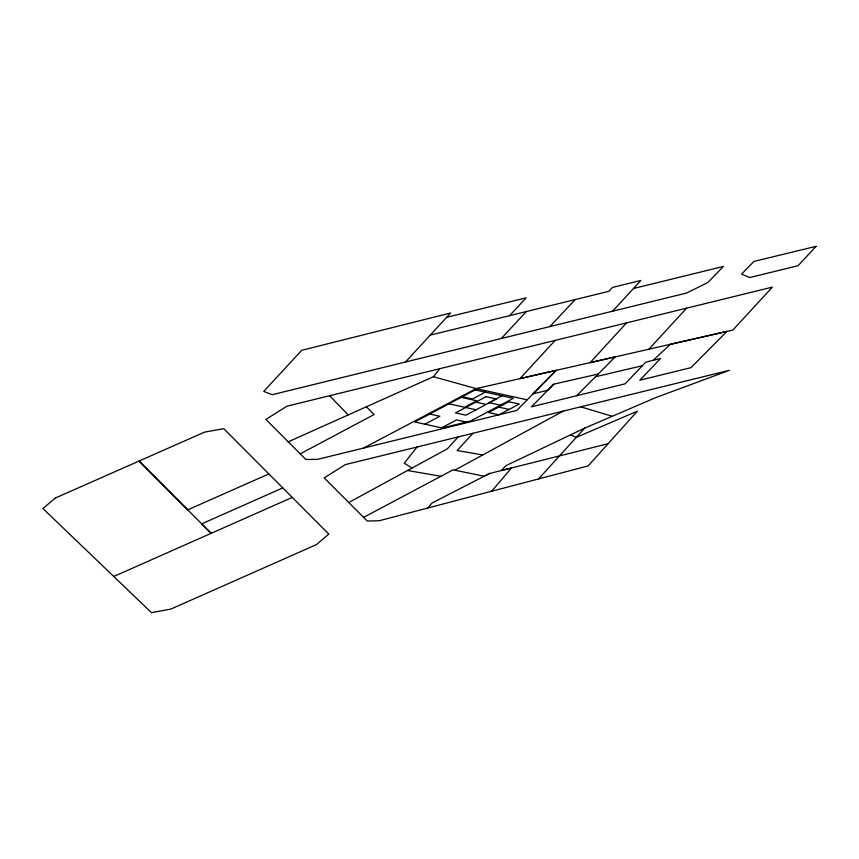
<?xml version="1.0" encoding="UTF-8"?>
<svg xmlns="http://www.w3.org/2000/svg" width="859" height="859" viewBox="0 0 859 859"><rect width="100%" height="100%" fill="white"/><g stroke="black" fill="none" stroke-linecap="round" stroke-linejoin="round"><path stroke-width="1.29" d="M417.034 447.024L404.256 463.173L412.041 468.058M288.237 441.827L433.419 376.714L439.776 368.694M427.857 507.98L431.97 503.052L489.523 473.492L511.47 467.983L491.67 491.23M608.108 443.695L501.377 470.517L505.79 465.739L584.754 428.093L656.072 397.481L729.527 370.283L345.307 464.633L324.197 477.883L367.255 521.048L379.259 520.737L588.157 465.922L637.378 411.15L576.335 437.349L538.561 478.935M584.754 428.093L576.335 437.349L570.505 434.879M458.276 436.887L447.335 448.827L348.775 502.515M472.965 433.28L457.128 450.524L482.704 454.98M626.544 322.887L590.154 362.616L615.205 356.893L576.636 395.731M405.502 362.004L450.631 312.998L301.724 350.289L263.734 391.425L272.196 394.7L686.427 293.091L707.752 282.59L723.45 266.44L633.48 288.506M555.15 340.4L519.963 378.626L556.235 370.347L533.052 393.862L547.763 390.244L553.744 384.188L598.165 374.052M612.607 311.194L640.878 280.453L612.478 287.432L608.848 291.319L430.252 335.117M648.889 349.216L686.631 308.156M509.57 315.661L526.159 297.826L446.626 317.347M501.291 338.5L526.363 311.549M549.878 326.581L575.165 299.576M556.235 370.347L516.721 410.452L317.497 459.382L305.836 459.468L265.882 419.417L286.981 406.178L772.348 287.131L732.845 330.06L476.144 388.622L363.518 448.065M553.744 384.188L531.42 406.833L625.127 383.823L645.764 362.144L660.507 358.514L639.858 380.204L691.023 367.641L726.864 331.424L670.321 344.33L653.13 360.329M363.604 517.376L453.037 469.841L454.755 470.195L563.246 411.117M300.221 453.853L374.105 414.553L366.374 406.779M424.894 424.196L439.851 416.25L429.736 414.038M485.249 392.144L472.375 398.984L462.271 396.761M441.537 427.846L456.494 419.901L466.34 422.07M501.892 395.795L489.018 402.635L500.453 405.147M489.523 473.492L484.208 476.219L454.755 470.195M268.856 473.932L187.767 509.849L139.061 461.047L211.153 533.332L201.715 523.84L282.794 487.912M113.753 576.486L292.253 497.404M595.47 376.768L642.349 365.73M407.553 470.496L440.882 476.294M527.179 399.822L476.144 388.622L433.419 376.714M461.133 397.363L476.734 400.788L464.536 407.263L448.935 403.837M475.832 402.119L486.226 404.396M498.714 407.134L509.108 409.421M465.664 407.51L476.069 409.797M580.705 406.822L612.231 416.304M329.609 395.72L348.196 414.929M816.05 246.35L798.075 265.699L749.724 277.564L741.564 274.128L753.912 261.426L816.05 246.35M55.201 498.091L42.95 508.56L151.452 612.65L170.769 609.117L316.531 544.563L328.825 534.083L223.737 428.673L204.517 432.141L55.201 498.091M475.145 389.922L414.79 421.973L442.213 427.997L470.517 421.039L513.328 398.308L475.145 389.922M485.99 396.718L455.495 412.911L465.9 415.187L496.395 398.995L485.99 396.718M508.872 401.744L488.546 412.535L498.95 414.822L519.276 404.02L508.872 401.744"/></g></svg>
